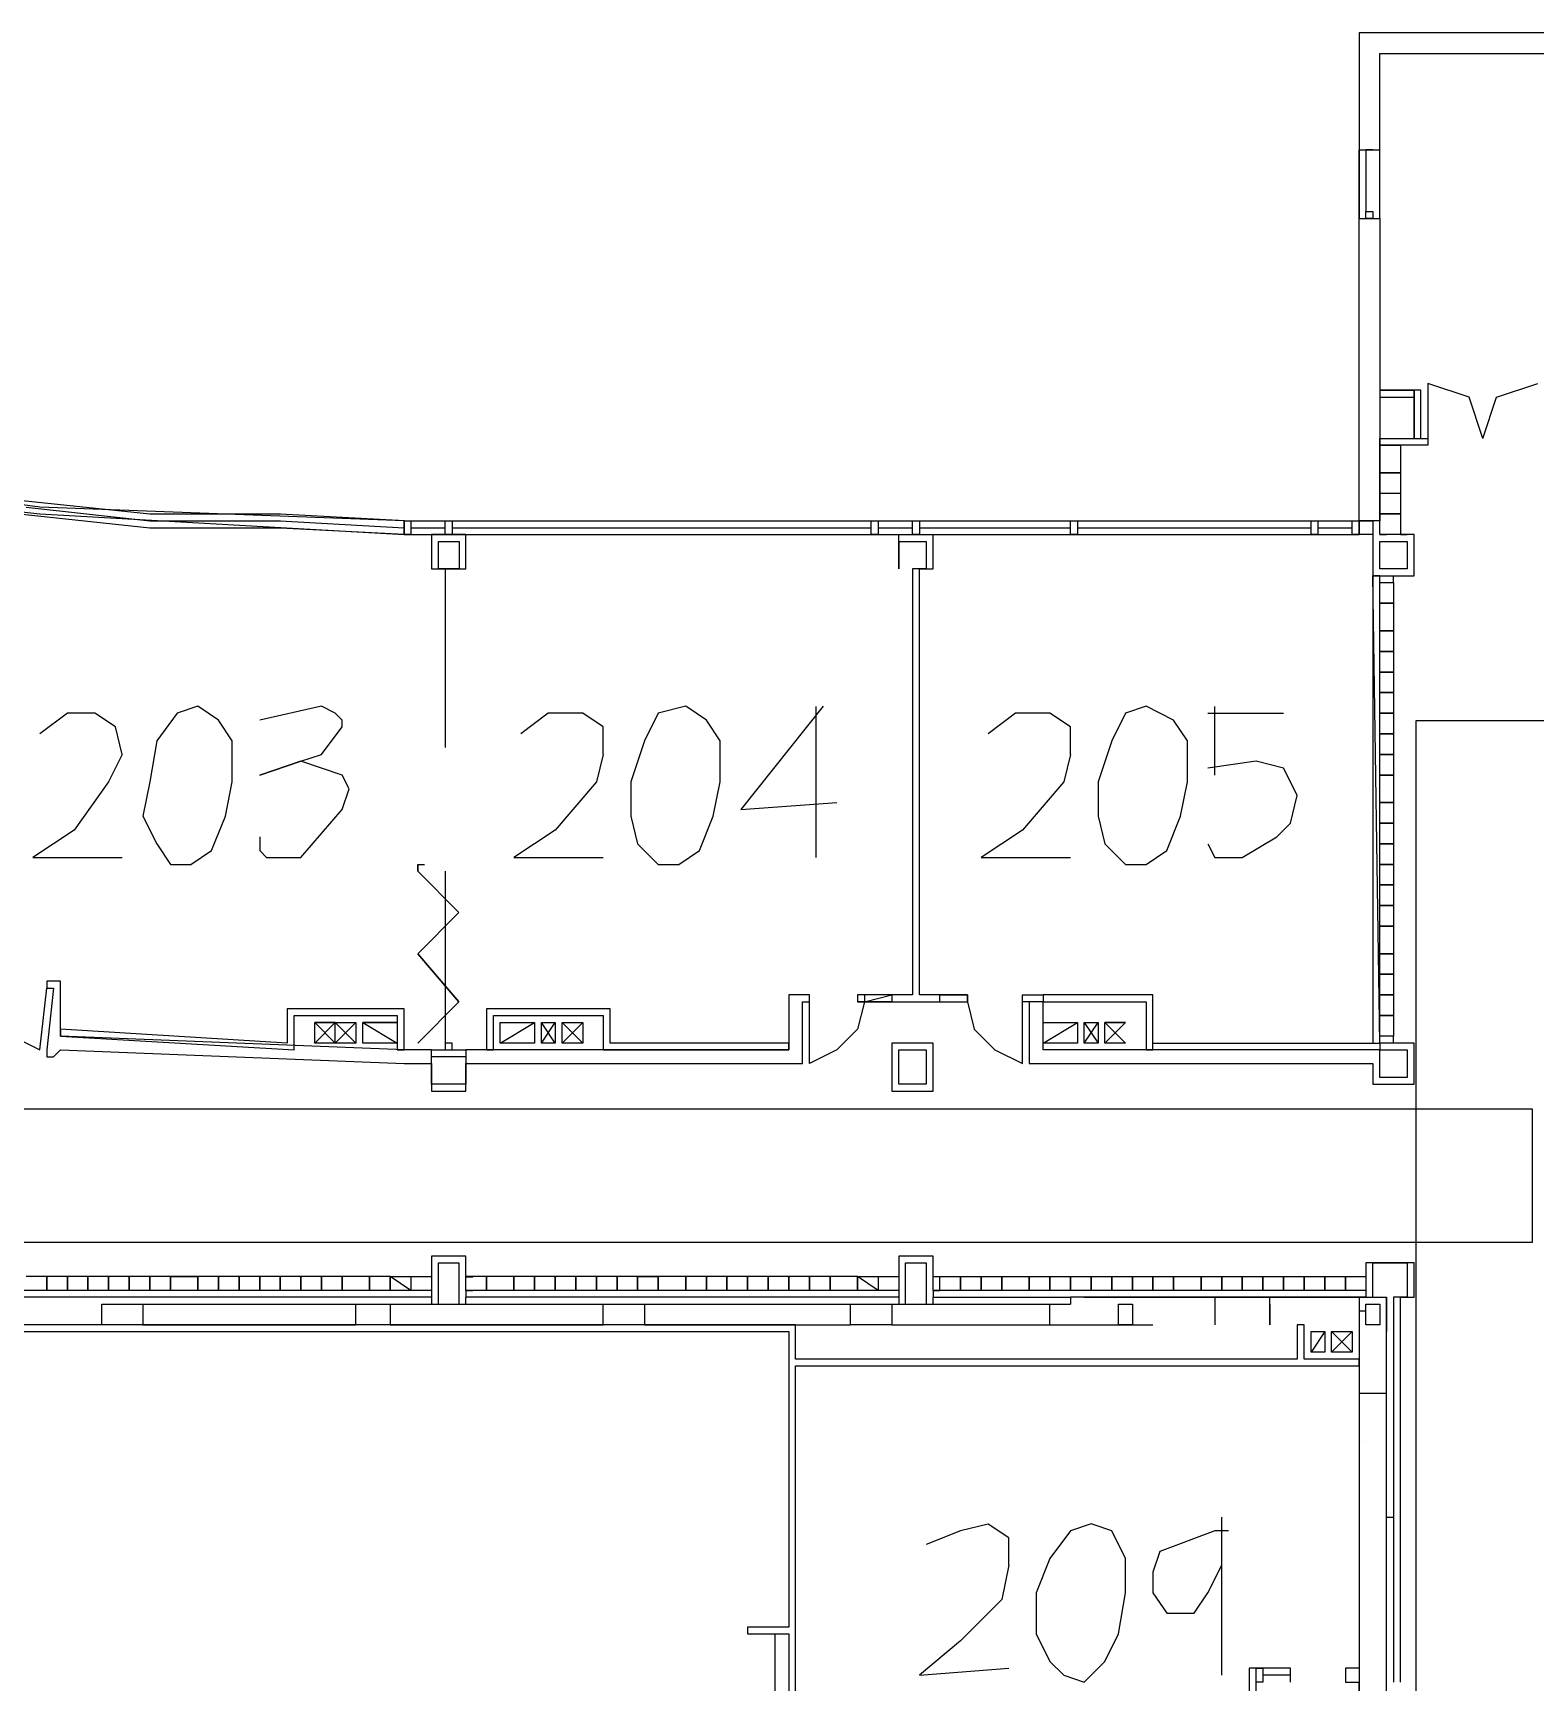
# Model space of a CAD drawing. Extents: x 0 to 132, y 0 to 63.
# Drawn here: x 97.22 to 111.1, y 47.85 to 63.09 of the extents above; entities that cross this region are included whole.
import ezdxf

# ---------------------------------------------------------------- set-up
doc = ezdxf.new("R2010")
doc.units = 0

msp = doc.modelspace()

# ---------------------------------------------------------------- linework, layer by layer
at = {"layer": 'Layer 1'}
for p, q in [((111.823412, 63.087377), (109.473915, 63.087377)), ((109.473994, 63.087403), (109.473994, 62.007905)), ((109.664412, 62.007905), (109.664412, 62.896904)), ((109.664415, 62.896877), (111.632648, 62.896877)), ((109.473915, 62.007772), (109.473915, 61.373038)), ((109.473915, 61.373038), (109.473915, 62.007772)), ((109.473994, 62.007905), (109.664494, 62.007905)), ((109.537283, 62.007905), (109.600783, 62.007905)), ((109.600783, 62.007905), (109.537283, 62.007905)), ((109.537283, 62.007905), (109.537283, 61.436405)), ((109.664415, 61.373038), (109.664415, 62.007772)), ((109.664415, 61.373038), (109.664415, 62.007772)), ((109.537256, 61.4363), (109.600756, 61.4363)), ((109.537256, 61.373064), (109.537256, 61.4363)), ((109.600756, 61.4363), (109.600756, 61.373064)), ((109.474018, 61.373064), (109.664518, 61.373064)), ((109.474018, 58.578803), (109.474018, 61.373064)), ((109.600756, 61.373064), (109.537256, 61.373064)), ((109.664518, 61.373064), (109.664518, 58.578803)), ((109.664412, 59.78554), (109.981917, 59.78554)), ((109.664415, 59.78554), (109.664415, 59.72204)), ((109.981967, 59.78554), (109.664468, 59.78554)), ((110.045253, 59.78554), (109.664518, 59.78554)), ((109.981967, 59.78554), (109.981967, 59.340776)), ((109.981967, 59.340987), (109.981967, 59.785487)), ((110.045203, 59.340776), (110.045203, 59.78554)), ((110.490072, 59.721881), (110.108808, 59.848881)), ((110.108808, 59.848881), (110.108808, 59.340882)), ((110.743808, 59.721881), (111.124807, 59.848881)), ((109.664415, 59.72204), (109.981914, 59.72204)), ((109.981967, 59.721987), (109.981967, 59.340987)), ((110.616808, 59.340882), (110.490072, 59.721881)), ((110.616808, 59.340882), (110.743808, 59.721881)), ((109.664518, 59.340802), (110.109017, 59.340802)), ((109.664518, 59.277302), (109.664518, 59.340802)), ((109.981967, 59.340776), (110.045203, 59.340776)), ((110.109017, 59.340802), (110.109017, 59.277302)), ((97.28193, 58.705962), (93.979935, 59.150461)), ((109.664518, 59.277302), (109.855018, 59.277302)), ((109.664518, 59.023303), (109.664518, 59.277302)), ((110.109017, 59.277302), (109.664518, 59.277302)), ((109.855018, 59.277302), (109.855018, 59.023303)), ((93.979935, 59.023197), (97.28193, 58.642462)), ((109.855018, 59.023303), (109.664518, 59.023303)), ((109.664518, 59.023302), (109.855018, 59.023302)), ((109.664518, 58.832803), (109.664518, 59.023302)), ((109.855018, 59.023302), (109.855018, 58.832803)), ((109.664518, 58.833067), (109.855018, 58.833067)), ((109.664518, 58.642567), (109.664518, 58.833067)), ((109.855018, 58.832803), (109.664518, 58.832803)), ((109.855018, 58.833067), (109.855018, 58.642567)), ((97.091298, 58.769197), (98.298061, 58.642462)), ((97.154848, 58.706041), (98.29785, 58.579041)), ((100.647426, 58.578962), (97.28193, 58.705962)), ((97.091298, 58.642462), (98.298061, 58.515462)), ((97.28193, 58.642462), (100.647426, 58.451962)), ((98.297929, 58.642462), (98.297929, 58.642462)), ((98.297929, 58.642462), (98.297929, 58.642462)), ((98.297929, 58.642356), (99.504428, 58.642356)), ((98.297929, 58.578909), (99.504428, 58.578909)), ((99.504322, 58.642462), (99.504322, 58.642462)), ((99.504322, 58.642462), (99.504322, 58.642462)), ((99.504322, 58.642356), (100.711085, 58.578856)), ((99.504322, 58.578909), (100.647323, 58.515409)), ((100.647397, 58.578909), (109.473889, 58.578909)), ((100.6474, 58.578909), (100.6474, 58.452174)), ((100.6474, 58.578777), (101.091899, 58.578777)), ((100.647426, 58.451962), (100.647426, 58.578962)), ((100.647532, 58.578803), (100.711032, 58.578803)), ((100.647532, 58.452068), (100.647532, 58.578803)), ((100.647532, 58.578803), (100.711032, 58.578803)), ((100.647532, 58.452068), (100.647532, 58.578803)), ((100.711032, 58.578803), (100.711032, 58.452068)), ((100.711032, 58.578803), (100.711032, 58.452068)), ((101.028505, 58.578777), (101.40924, 58.578777)), ((101.028534, 58.578803), (101.091769, 58.578803)), ((101.028534, 58.452068), (101.028534, 58.578803)), ((101.028534, 58.578803), (101.091769, 58.578803)), ((101.028534, 58.452068), (101.028534, 58.578803)), ((101.091769, 58.578803), (101.091769, 58.452068)), ((101.091769, 58.578803), (101.091769, 58.452068)), ((101.409372, 58.578909), (101.409372, 58.578909)), ((101.409372, 58.578909), (101.409372, 58.578909)), ((101.409372, 58.578777), (102.616135, 58.578777)), ((102.616003, 58.578909), (102.616003, 58.578909)), ((102.616003, 58.578909), (102.616003, 58.578909)), ((102.616003, 58.578777), (103.822501, 58.578777)), ((103.822396, 58.578909), (103.822396, 58.578909)), ((103.822396, 58.578909), (103.822396, 58.578909)), ((103.822396, 58.578777), (105.028894, 58.578777)), ((104.965474, 58.578777), (105.409973, 58.578777)), ((104.965529, 58.578803), (105.028764, 58.578803)), ((104.965529, 58.452068), (104.965529, 58.578803)), ((104.965529, 58.578803), (105.028764, 58.578803)), ((104.965529, 58.452068), (104.965529, 58.578803)), ((105.028764, 58.578803), (105.028764, 58.452068)), ((105.028764, 58.578803), (105.028764, 58.452068)), ((105.346264, 58.578803), (105.409764, 58.578803)), ((105.346264, 58.452068), (105.346264, 58.578803)), ((105.346264, 58.578803), (105.409764, 58.578803)), ((105.346264, 58.452068), (105.346264, 58.578803)), ((105.346341, 58.578777), (105.72734, 58.578777)), ((105.409764, 58.578803), (105.409764, 58.452068)), ((105.409764, 58.578803), (105.409764, 58.452068)), ((105.727446, 58.578909), (105.727446, 58.578909)), ((105.727446, 58.578909), (105.727446, 58.578909)), ((105.727446, 58.578777), (106.87018, 58.578777)), ((106.806971, 58.578777), (107.949705, 58.578777)), ((106.807024, 58.578803), (106.87026, 58.578803)), ((106.807024, 58.452068), (106.807024, 58.578803)), ((106.807024, 58.578803), (106.87026, 58.578803)), ((106.807024, 58.452068), (106.807024, 58.578803)), ((106.87026, 58.578803), (106.87026, 58.452068)), ((106.87026, 58.578803), (106.87026, 58.452068)), ((107.949785, 58.578909), (107.949785, 58.578909)), ((107.949785, 58.578909), (107.949785, 58.578909)), ((107.949785, 58.578777), (109.092783, 58.578777)), ((109.029254, 58.578803), (109.092754, 58.578803)), ((109.029254, 58.452068), (109.029254, 58.578803)), ((109.029254, 58.578803), (109.092754, 58.578803)), ((109.029254, 58.452068), (109.029254, 58.578803)), ((109.02931, 58.578777), (109.474074, 58.578777)), ((109.092754, 58.578803), (109.092754, 58.452068)), ((109.092754, 58.578803), (109.092754, 58.452068)), ((109.410521, 58.578803), (109.474021, 58.578803)), ((109.410521, 58.452068), (109.410521, 58.578803)), ((109.664518, 58.578803), (109.474018, 58.578803)), ((109.474018, 58.578803), (109.600753, 58.578803)), ((109.474018, 58.452068), (109.474018, 58.578803)), ((109.474021, 58.578803), (109.474021, 58.452068)), ((109.600753, 58.578803), (109.600753, 58.452068)), ((109.664415, 58.578777), (109.600915, 58.578777)), ((109.600915, 58.578777), (109.600915, 58.388541)), ((109.664415, 58.452041), (109.664415, 58.578777)), ((109.664518, 58.642568), (109.855018, 58.642568)), ((109.664518, 58.452068), (109.664518, 58.642568)), ((109.855018, 58.642567), (109.664518, 58.642567)), ((109.855018, 58.642568), (109.855018, 58.452068)), ((98.297929, 58.515356), (99.504428, 58.515356)), ((99.504322, 58.515356), (100.711085, 58.452121)), ((100.6474, 58.452174), (109.473889, 58.452174)), ((100.6474, 58.452041), (101.091899, 58.452041)), ((100.711032, 58.452068), (100.647532, 58.452068)), ((100.711032, 58.452068), (100.647532, 58.452068)), ((100.71095, 58.515356), (101.028452, 58.515356)), ((101.028505, 58.451909), (100.901505, 58.451909)), ((100.901505, 58.451909), (100.901505, 58.13441)), ((100.965005, 58.388409), (101.028505, 58.388409)), ((100.965005, 58.13441), (100.965005, 58.388409)), ((101.028505, 58.452041), (101.40924, 58.452041)), ((101.028505, 58.388409), (101.155505, 58.388409)), ((101.091769, 58.452068), (101.028534, 58.452068)), ((101.091769, 58.452068), (101.028534, 58.452068)), ((101.09182, 58.452041), (101.028582, 58.452041)), ((101.219005, 58.451909), (101.09174, 58.451909)), ((101.09182, 58.515356), (101.409317, 58.515356)), ((101.155478, 58.388409), (101.155478, 58.13441)), ((101.218978, 58.13441), (101.218978, 58.451909)), ((101.409372, 58.515356), (102.616135, 58.515356)), ((101.409372, 58.452041), (102.616135, 58.452041)), ((102.616003, 58.452041), (103.822501, 58.452041)), ((102.616008, 58.515356), (103.822504, 58.515356)), ((103.822393, 58.515356), (104.965392, 58.515356)), ((103.822396, 58.452041), (105.028894, 58.452041)), ((104.965474, 58.452041), (105.409973, 58.452041)), ((105.028764, 58.452068), (104.965529, 58.452068)), ((105.028764, 58.452068), (104.965529, 58.452068)), ((105.028786, 58.515356), (105.346288, 58.515356)), ((105.219473, 58.134489), (105.219473, 58.451988)), ((105.219473, 58.451988), (105.536973, 58.451988)), ((105.219473, 58.388489), (105.219473, 58.134489)), ((105.219473, 58.388489), (105.473473, 58.388489)), ((105.409764, 58.452068), (105.346264, 58.452068)), ((105.409764, 58.452068), (105.346264, 58.452068)), ((105.346341, 58.452041), (105.72734, 58.452041)), ((105.346341, 58.452041), (105.346341, 58.452041)), ((105.409891, 58.515356), (105.727393, 58.515356)), ((105.473499, 58.388409), (105.473499, 58.13441)), ((105.536999, 58.13441), (105.536999, 58.451909)), ((105.727446, 58.452041), (106.87018, 58.452041)), ((105.727449, 58.515356), (106.806945, 58.515356)), ((106.806971, 58.452041), (107.949705, 58.452041)), ((106.87026, 58.452068), (106.807024, 58.452068)), ((106.87026, 58.452068), (106.807024, 58.452068)), ((106.870257, 58.515356), (107.949758, 58.515356)), ((107.949782, 58.515356), (109.029286, 58.515356)), ((107.949785, 58.452041), (109.092783, 58.452041)), ((109.092754, 58.452068), (109.029254, 58.452068)), ((109.092754, 58.452068), (109.029254, 58.452068)), ((109.02931, 58.452041), (109.474074, 58.452041)), ((109.092865, 58.515356), (109.41036, 58.515356)), ((109.474021, 58.452068), (109.410521, 58.452068)), ((109.600753, 58.452068), (109.474018, 58.452068)), ((109.600915, 58.388436), (109.600915, 58.134436)), ((109.664388, 58.452121), (109.727888, 58.452121)), ((109.664415, 58.134436), (109.664415, 58.388436)), ((109.981967, 58.452041), (109.664468, 58.452041)), ((109.664468, 58.388541), (109.918467, 58.388541)), ((109.855018, 58.452068), (109.664518, 58.452068)), ((109.854888, 58.452121), (109.918388, 58.452121)), ((109.91852, 58.388489), (109.91852, 58.134489)), ((109.98202, 58.134489), (109.98202, 58.451988)), ((100.901505, 58.13441), (101.219005, 58.13441)), ((101.155505, 58.13441), (100.965005, 58.13441)), ((101.02851, 58.134489), (101.02851, 56.483491)), ((105.473473, 58.134489), (105.346209, 58.134489)), ((105.346235, 58.134542), (105.346235, 54.197547)), ((105.346341, 58.134489), (105.346341, 58.134489)), ((105.409973, 58.134489), (105.536973, 58.134489)), ((105.409999, 54.197547), (105.409999, 58.134542)), ((109.600756, 58.070804), (109.664521, 58.070804)), ((109.664521, 53.752809), (109.600756, 58.070804)), ((109.600862, 58.070936), (109.600862, 58.070936)), ((109.600915, 58.134436), (109.600915, 58.070936)), ((109.664521, 58.070804), (109.601021, 58.070804)), ((109.601021, 58.070804), (109.601021, 53.752809)), ((109.664362, 58.007251), (109.664362, 58.071015)), ((109.664415, 58.070936), (109.727915, 58.070936)), ((109.918467, 58.134542), (109.664468, 58.134542)), ((109.664468, 58.071042), (109.918467, 58.071042)), ((109.791362, 58.007251), (109.791362, 58.071015)), ((109.918388, 58.070936), (109.981888, 58.070936)), ((109.981888, 58.070936), (109.981888, 58.134436)), ((109.664518, 58.007568), (109.791253, 58.007568)), ((109.664518, 57.817069), (109.664518, 58.007568)), ((109.791253, 58.007568), (109.791253, 57.817069)), ((109.791253, 57.817069), (109.664518, 57.817069)), ((109.664518, 57.817068), (109.791253, 57.817068)), ((109.664518, 57.563069), (109.664518, 57.817068)), ((109.791253, 57.817068), (109.791253, 57.563069)), ((109.791253, 57.563069), (109.664518, 57.563069)), ((109.664518, 57.563069), (109.791253, 57.563069)), ((109.664518, 57.372569), (109.664518, 57.563069)), ((109.791253, 57.563069), (109.791253, 57.372569)), ((109.791253, 57.372569), (109.664518, 57.372569)), ((109.664518, 57.372569), (109.791253, 57.372569)), ((109.664518, 57.181805), (109.664518, 57.372569)), ((109.791253, 57.372569), (109.791253, 57.181805)), ((109.791253, 57.181805), (109.664518, 57.181805)), ((109.664518, 57.181805), (109.791253, 57.181805)), ((109.664518, 56.991305), (109.664518, 57.181805)), ((109.791253, 57.181805), (109.791253, 56.991305)), ((98.742481, 56.864543), (98.551982, 56.801043)), ((98.932717, 56.737544), (98.742481, 56.864543)), ((99.885401, 56.864676), (99.313901, 56.737411)), ((100.0124, 56.800911), (99.885401, 56.864676)), ((103.250976, 56.864543), (102.996976, 56.801043)), ((103.441211, 56.737544), (103.250976, 56.864543)), ((104.520815, 56.864543), (103.758816, 55.91178)), ((104.457503, 55.467466), (104.457503, 56.864464)), ((107.505312, 56.864543), (107.315076, 56.801043)), ((107.759311, 56.737544), (107.505312, 56.864543)), ((108.14047, 56.229438), (108.14047, 56.864438)), ((109.664518, 56.99157), (109.791253, 56.99157)), ((109.664518, 56.80107), (109.664518, 56.99157)), ((109.791253, 56.991305), (109.664518, 56.991305)), ((109.791253, 56.99157), (109.791253, 56.80107)), ((97.535956, 56.800991), (97.281957, 56.610491)), ((97.789956, 56.800991), (97.535956, 56.800991)), ((97.980456, 56.673858), (97.789956, 56.800858)), ((98.551982, 56.801043), (98.361482, 56.547044)), ((99.059981, 56.547044), (98.932717, 56.737544)), ((100.0759, 56.737411), (100.0124, 56.800911)), ((100.0759, 56.673911), (100.0759, 56.737411)), ((101.980951, 56.800991), (101.726951, 56.610491)), ((102.29845, 56.800991), (101.980951, 56.800991)), ((102.488897, 56.673858), (102.298398, 56.800858)), ((102.996976, 56.801043), (102.869976, 56.547044)), ((103.568475, 56.547044), (103.441211, 56.737544)), ((106.299051, 56.800991), (106.045052, 56.610491)), ((106.616286, 56.800991), (106.299051, 56.800991)), ((106.806971, 56.673858), (106.616207, 56.800858)), ((107.315076, 56.801043), (107.187812, 56.547044)), ((107.886576, 56.547044), (107.759311, 56.737544)), ((108.07697, 56.800938), (108.775204, 56.800938)), ((109.791253, 56.80107), (109.664518, 56.80107)), ((109.664518, 56.80107), (109.791253, 56.80107)), ((109.664518, 56.61057), (109.664518, 56.80107)), ((109.791253, 56.80107), (109.791253, 56.61057)), ((110.002393, 56.73368), (111.237996, 56.73368)), ((110.002393, 20.639529), (110.002393, 56.73368)), ((98.043956, 56.419859), (97.980456, 56.673858)), ((98.361482, 56.547044), (98.297982, 56.16578)), ((99.059981, 56.16578), (99.059981, 56.547044)), ((99.885401, 56.419912), (100.0759, 56.673911)), ((102.488897, 56.419859), (102.488897, 56.673858)), ((102.869976, 56.547044), (102.742976, 56.16578)), ((103.568475, 56.16578), (103.568475, 56.547044)), ((106.806971, 56.419859), (106.806971, 56.673858)), ((107.187812, 56.547044), (107.061077, 56.16578)), ((107.886576, 56.16578), (107.886576, 56.547044)), ((109.791253, 56.61057), (109.664518, 56.61057)), ((109.664518, 56.61057), (109.791253, 56.61057)), ((109.664518, 56.419806), (109.664518, 56.61057)), ((109.791253, 56.61057), (109.791253, 56.419806)), ((98.043956, 56.419859), (97.916956, 56.165859)), ((99.694901, 56.356412), (99.885401, 56.419912)), ((102.488897, 56.419859), (102.425397, 56.165859)), ((106.806971, 56.419859), (106.743471, 56.165859)), ((109.664518, 56.42007), (109.791253, 56.42007)), ((109.664518, 56.229571), (109.664518, 56.42007)), ((109.791253, 56.419806), (109.664518, 56.419806)), ((109.791253, 56.42007), (109.791253, 56.229571)), ((99.694901, 56.356412), (99.313901, 56.229412)), ((99.313901, 56.229412), (99.694901, 56.356412)), ((100.0759, 56.229412), (99.694901, 56.356412)), ((108.521416, 56.356332), (108.076917, 56.293097)), ((108.775416, 56.293097), (108.521416, 56.356332)), ((108.838916, 56.165833), (108.775416, 56.293097)), ((97.916956, 56.165859), (97.599456, 55.72136)), ((98.297982, 56.16578), (98.234482, 55.84828)), ((98.996217, 55.84828), (99.059981, 56.16578)), ((100.1394, 56.102412), (100.0759, 56.229412)), ((100.0759, 55.911912), (100.1394, 56.102412)), ((102.425397, 56.165859), (102.044398, 55.72136)), ((102.742976, 56.16578), (102.742976, 55.84828)), ((103.504711, 55.84828), (103.568475, 56.16578)), ((106.743471, 56.165859), (106.362207, 55.72136)), ((107.061077, 56.16578), (107.061077, 55.84828)), ((107.822811, 55.84828), (107.886576, 56.16578)), ((108.902416, 56.039097), (108.838916, 56.165833)), ((109.791253, 56.229571), (109.664518, 56.229571)), ((109.664518, 56.22957), (109.791253, 56.22957)), ((109.664518, 55.975571), (109.664518, 56.22957)), ((109.791253, 56.22957), (109.791253, 55.975571)), ((103.758816, 55.91178), (104.647815, 55.975545)), ((108.838916, 55.785098), (108.902416, 56.039097)), ((109.791253, 55.975571), (109.664518, 55.975571)), ((109.664518, 55.975571), (109.791253, 55.975571)), ((109.664518, 55.785071), (109.664518, 55.975571)), ((109.791253, 55.975571), (109.791253, 55.785071)), ((98.234482, 55.84828), (98.361482, 55.59428)), ((98.869481, 55.531045), (98.996217, 55.84828)), ((99.694901, 55.467413), (100.0759, 55.911912)), ((102.742976, 55.84828), (102.806476, 55.59428)), ((103.377976, 55.531045), (103.504711, 55.84828)), ((107.061077, 55.84828), (107.124577, 55.59428)), ((107.695811, 55.531045), (107.822811, 55.84828)), ((108.711916, 55.657833), (108.838916, 55.785098)), ((109.791253, 55.785071), (109.664518, 55.785071)), ((109.664518, 55.785071), (109.791253, 55.785071)), ((109.664518, 55.594307), (109.664518, 55.785071)), ((109.791253, 55.785071), (109.791253, 55.594307)), ((97.599456, 55.72136), (97.218457, 55.46736)), ((99.313901, 55.657913), (99.313901, 55.531177)), ((102.044398, 55.72136), (101.663398, 55.46736)), ((106.362207, 55.72136), (105.981472, 55.46736)), ((108.394416, 55.467598), (108.711916, 55.657833)), ((98.361482, 55.59428), (98.488482, 55.404045)), ((98.678717, 55.404045), (98.869481, 55.531045)), ((99.313901, 55.531177), (99.377401, 55.467413)), ((102.806476, 55.59428), (102.996976, 55.404045)), ((103.187211, 55.404045), (103.377976, 55.531045)), ((107.124577, 55.59428), (107.315076, 55.404045)), ((107.505312, 55.404045), (107.695811, 55.531045)), ((108.076917, 55.594333), (108.140417, 55.467598)), ((109.791253, 55.594307), (109.664518, 55.594307)), ((109.664518, 55.594307), (109.791253, 55.594307)), ((109.664518, 55.403807), (109.664518, 55.594307)), ((109.791253, 55.594307), (109.791253, 55.403807)), ((97.218457, 55.46736), (98.043956, 55.46736)), ((98.488482, 55.404045), (98.678717, 55.404045)), ((99.377401, 55.467413), (99.694901, 55.467413)), ((100.774532, 55.34036), (100.774532, 55.40386)), ((100.774532, 55.40386), (100.774532, 55.34036)), ((100.774532, 55.34036), (101.155267, 54.959625)), ((101.155267, 54.959625), (100.774532, 55.34036)), ((100.774638, 55.403913), (100.837873, 55.403913)), ((101.02851, 55.34036), (101.02851, 53.752862)), ((101.663398, 55.46736), (102.488897, 55.46736)), ((102.996976, 55.404045), (103.187211, 55.404045)), ((105.981472, 55.46736), (106.806971, 55.46736)), ((107.315076, 55.404045), (107.505312, 55.404045)), ((108.140417, 55.467598), (108.394416, 55.467598)), ((109.664518, 55.404072), (109.791253, 55.404072)), ((109.664518, 55.213572), (109.664518, 55.404072)), ((109.791253, 55.403807), (109.664518, 55.403807)), ((109.791253, 55.404072), (109.791253, 55.213572)), ((109.791253, 55.213572), (109.664518, 55.213572)), ((109.664518, 55.213572), (109.791253, 55.213572)), ((109.664518, 55.023072), (109.664518, 55.213572)), ((109.791253, 55.213572), (109.791253, 55.023072)), ((109.791253, 55.023072), (109.664518, 55.023072)), ((109.664518, 55.023072), (109.791253, 55.023072)), ((109.664518, 54.832308), (109.664518, 55.023072)), ((109.791253, 55.023072), (109.791253, 54.832308)), ((100.774532, 54.578388), (101.155267, 54.959387)), ((101.155267, 54.959387), (100.774532, 54.578388)), ((109.791253, 54.832308), (109.664518, 54.832308)), ((109.664518, 54.832308), (109.791253, 54.832308)), ((109.664518, 54.578308), (109.664518, 54.832308)), ((109.791253, 54.832308), (109.791253, 54.578308)), ((100.774532, 54.578388), (101.155267, 54.133888)), ((101.155267, 54.133888), (100.774532, 54.578388)), ((109.664518, 54.578572), (109.791253, 54.578572)), ((109.664518, 54.388073), (109.664518, 54.578572)), ((109.791253, 54.578308), (109.664518, 54.578308)), ((109.791253, 54.578572), (109.791253, 54.388073)), ((97.28201, 53.6896), (97.345245, 54.260835)), ((97.408771, 54.260782), (97.345272, 53.689547)), ((97.472404, 54.324388), (97.345404, 54.324388)), ((97.345404, 54.324388), (97.345404, 54.260888)), ((97.345404, 54.260888), (97.408904, 54.260888)), ((97.472271, 53.816283), (97.472271, 54.324282)), ((109.791253, 54.388073), (109.664518, 54.388073)), ((109.664518, 54.388072), (109.791253, 54.388072)), ((109.664518, 54.197573), (109.664518, 54.388072)), ((109.791253, 54.388072), (109.791253, 54.197573)), ((100.774532, 53.752862), (101.155267, 54.133862)), ((101.155267, 54.133862), (100.774532, 53.752862)), ((104.203501, 54.19752), (104.203501, 53.689521)), ((104.393868, 54.197467), (104.203633, 54.197467)), ((104.330236, 53.562521), (104.330236, 54.13402)), ((104.330369, 54.133967), (104.393868, 54.133967)), ((104.393868, 54.133967), (104.393868, 54.197467)), ((104.393921, 53.562468), (104.393921, 54.133967)), ((105.155894, 54.197467), (104.838394, 54.197467)), ((105.155894, 54.133967), (104.838394, 54.133967)), ((104.901921, 54.133967), (104.838421, 53.879968)), ((104.902027, 54.197573), (104.838527, 54.197573)), ((104.838527, 54.197573), (104.838527, 54.134073)), ((104.838527, 54.134073), (104.902027, 54.134073)), ((105.155891, 54.19752), (104.901894, 54.19752)), ((104.901921, 54.19752), (104.901921, 54.13402)), ((104.901921, 54.13402), (105.15592, 54.13402)), ((105.156026, 54.197573), (104.902027, 54.197573)), ((104.902027, 54.134073), (105.156026, 54.197573)), ((105.346343, 54.19752), (105.155844, 54.19752)), ((105.155894, 54.19752), (105.155894, 54.13402)), ((105.155894, 54.19752), (105.155894, 54.19752)), ((105.155894, 54.13402), (105.346394, 54.13402)), ((105.346341, 54.133967), (105.600341, 54.133967)), ((105.600341, 54.197467), (105.409841, 54.197467)), ((105.600314, 54.19752), (105.600314, 54.19752)), ((105.854314, 54.19752), (105.600314, 54.19752)), ((105.854314, 54.197467), (105.600314, 54.197467)), ((105.600314, 54.197467), (105.854314, 54.197467)), ((105.600314, 54.133967), (105.854314, 54.133967)), ((105.600314, 54.133967), (105.854314, 54.133967)), ((105.600341, 54.133967), (105.600341, 54.197467)), ((105.854314, 54.19752), (105.854314, 54.13402)), ((105.854314, 54.13402), (105.854314, 54.19752)), ((105.854314, 54.133967), (105.854314, 54.197467)), ((105.854314, 54.133967), (105.917814, 53.879968)), ((106.36226, 54.197573), (106.553025, 54.197573)), ((106.36226, 54.134074), (106.36226, 54.197573)), ((106.553025, 54.134074), (106.36226, 54.134074)), ((106.362313, 53.562468), (106.362313, 54.133967)), ((106.552972, 54.134047), (106.425972, 54.134047)), ((106.425972, 54.134047), (106.425972, 53.562548)), ((107.568944, 54.19752), (106.552945, 54.19752)), ((106.552945, 54.19752), (106.552945, 54.13402)), ((106.552945, 54.133862), (107.505444, 54.133862)), ((106.552972, 53.689547), (106.552972, 54.134047)), ((106.553025, 54.197573), (106.553025, 54.134074)), ((107.505365, 54.133967), (107.505365, 53.689468)), ((107.568864, 53.689468), (107.568864, 54.197467)), ((109.791253, 54.197573), (109.664518, 54.197573)), ((109.664518, 54.197573), (109.791253, 54.197573)), ((109.664518, 54.006809), (109.664518, 54.197573)), ((109.791253, 54.197573), (109.791253, 54.006809)), ((100.6474, 54.070415), (99.567901, 54.070415)), ((99.567901, 54.070415), (99.567901, 53.752915)), ((99.631454, 53.752862), (99.631454, 54.006862)), ((99.631507, 54.006809), (100.583741, 54.006809)), ((100.583849, 54.006835), (100.583849, 53.689601)), ((100.647347, 53.689547), (100.647347, 54.070282)), ((101.409372, 54.070415), (101.409372, 53.68968)), ((102.55245, 54.070362), (101.409452, 54.070362)), ((101.472872, 53.689547), (101.472872, 54.006782)), ((101.472952, 54.006862), (102.48895, 54.006862)), ((102.48895, 54.006862), (102.48895, 53.689627)), ((102.55245, 53.752862), (102.55245, 54.070362)), ((109.791253, 54.006809), (109.664518, 54.006809)), ((109.664518, 54.006809), (109.791253, 54.006809)), ((109.664518, 53.816309), (109.664518, 54.006809)), ((109.791253, 54.006809), (109.791253, 53.816309)), ((97.02801, 53.816336), (97.28201, 53.6896)), ((99.567877, 53.752862), (97.472375, 53.879862)), ((100.647397, 53.689547), (97.472401, 53.816283)), ((97.472404, 53.879968), (97.472404, 53.816468)), ((97.472404, 53.816468), (99.631401, 53.689468)), ((99.821768, 53.943574), (100.012268, 53.752809)), ((99.821768, 53.752809), (99.821768, 53.943574)), ((99.821768, 53.943574), (100.012268, 53.943574)), ((100.012268, 53.943574), (99.821768, 53.943574)), ((99.821874, 53.752862), (100.012374, 53.943626)), ((100.012268, 53.943574), (100.203033, 53.943574)), ((100.012268, 53.75281), (100.012268, 53.943574)), ((100.012295, 53.943626), (100.203059, 53.752862)), ((100.012295, 53.752862), (100.203059, 53.943626)), ((100.203033, 53.943574), (100.203033, 53.75281)), ((100.266268, 53.943574), (100.583767, 53.752809)), ((100.266268, 53.752809), (100.266268, 53.943574)), ((100.266268, 53.943574), (100.583767, 53.943574)), ((100.583767, 53.943574), (100.266268, 53.943574)), ((101.536504, 53.752862), (101.853739, 53.943626)), ((101.536528, 53.943574), (101.853763, 53.943574)), ((101.536528, 53.75281), (101.536528, 53.943574)), ((101.853763, 53.943574), (101.853763, 53.75281)), ((102.044504, 53.752862), (101.917239, 53.943626)), ((101.917239, 53.752862), (102.044504, 53.943626)), ((101.91726, 53.943574), (102.04426, 53.943574)), ((101.91726, 53.75281), (101.91726, 53.943574)), ((102.04426, 53.943574), (102.04426, 53.75281)), ((102.107739, 53.752862), (102.298503, 53.943626)), ((102.107739, 53.943626), (102.298503, 53.752862)), ((102.107763, 53.943574), (102.298527, 53.943574)), ((102.107763, 53.75281), (102.107763, 53.943574)), ((102.298527, 53.943574), (102.298527, 53.75281)), ((104.838421, 53.879968), (104.647921, 53.689468)), ((105.917814, 53.879968), (106.108313, 53.689468)), ((106.552972, 53.752862), (106.870207, 53.943626)), ((106.553027, 53.943574), (106.870262, 53.943574)), ((106.553027, 53.75281), (106.553027, 53.943574)), ((106.870262, 53.943574), (106.870262, 53.75281)), ((106.933762, 53.943574), (107.060762, 53.943574)), ((106.933762, 53.75281), (106.933762, 53.943574)), ((106.933839, 53.943626), (107.060839, 53.752862)), ((106.933839, 53.752862), (107.060839, 53.943626)), ((107.060762, 53.943574), (107.060762, 53.75281)), ((107.124524, 53.943574), (107.315024, 53.752809)), ((107.124524, 53.752809), (107.124524, 53.943574)), ((107.124524, 53.943574), (107.315024, 53.943574)), ((107.315024, 53.943574), (107.124524, 53.943574)), ((107.124529, 53.752862), (107.315021, 53.943626)), ((109.664362, 53.752756), (109.664362, 53.816521)), ((109.791253, 53.816309), (109.664518, 53.816309)), ((109.791362, 53.752756), (109.791362, 53.816521)), ((97.345272, 53.689547), (97.345272, 53.626047)), ((97.408771, 53.625995), (97.472271, 53.689494)), ((97.472401, 53.689547), (100.647397, 53.562548)), ((99.631454, 53.689547), (99.631454, 53.752783)), ((100.012268, 53.752809), (99.821768, 53.752809)), ((100.203033, 53.75281), (100.012268, 53.75281)), ((100.583767, 53.752809), (100.266268, 53.752809)), ((100.583847, 53.689547), (100.647347, 53.689547)), ((100.901426, 53.689574), (100.647426, 53.689574)), ((100.774532, 53.752862), (100.774532, 53.752862)), ((100.901264, 53.689574), (101.218764, 53.689574)), ((100.901264, 53.626074), (100.901264, 53.689574)), ((100.901346, 53.371995), (100.901346, 53.689494)), ((101.028505, 53.752862), (101.028505, 53.752862)), ((101.09182, 53.752783), (101.028584, 53.752783)), ((101.028584, 53.752783), (101.028584, 53.689547)), ((101.09182, 53.689547), (101.09182, 53.752783)), ((101.218764, 53.689574), (101.218764, 53.626074)), ((101.218846, 53.689494), (101.218846, 53.371995)), ((104.203501, 53.689547), (101.219005, 53.689547)), ((101.409372, 53.689547), (101.472872, 53.689547)), ((101.853763, 53.75281), (101.536528, 53.75281)), ((102.04426, 53.75281), (101.91726, 53.75281)), ((102.298527, 53.75281), (102.107763, 53.75281)), ((102.4889, 53.689547), (104.203393, 53.689547)), ((104.203501, 53.752783), (102.552503, 53.752783)), ((104.203501, 53.689547), (104.203501, 53.752783)), ((104.647921, 53.689468), (104.393921, 53.562468)), ((105.537132, 53.752968), (105.155868, 53.752968)), ((105.155973, 53.75273), (105.155973, 53.308495)), ((105.219367, 53.689468), (105.473367, 53.689468)), ((105.219473, 53.371995), (105.219473, 53.689494)), ((105.473473, 53.689494), (105.473473, 53.371995)), ((105.536973, 53.308495), (105.536973, 53.75273)), ((106.108313, 53.689468), (106.362313, 53.562468)), ((109.664494, 53.689547), (106.552998, 53.689547)), ((106.870262, 53.75281), (106.553027, 53.75281)), ((107.060762, 53.75281), (106.933762, 53.75281)), ((107.315024, 53.752809), (107.124524, 53.752809)), ((107.505365, 53.689468), (107.568864, 53.689468)), ((107.569026, 53.752809), (109.664523, 53.752809)), ((107.569026, 53.689574), (107.569026, 53.752809)), ((109.664523, 53.689574), (107.569026, 53.689574)), ((109.601021, 53.752809), (109.664521, 53.752809)), ((109.664415, 53.752862), (109.664415, 53.689627)), ((109.664415, 53.689627), (109.918414, 53.689627)), ((109.664415, 53.435548), (109.664415, 53.689547)), ((109.981967, 53.752862), (109.664468, 53.752862)), ((109.664523, 53.752809), (109.664523, 53.689574)), ((109.918388, 53.689547), (109.918388, 53.435548)), ((109.981888, 53.372048), (109.981888, 53.752783)), ((97.345272, 53.625995), (97.408771, 53.625995)), ((100.647426, 53.562309), (100.901426, 53.562309)), ((101.218764, 53.626074), (100.901264, 53.626074)), ((100.901346, 53.562495), (100.901346, 53.308495)), ((101.218846, 53.308495), (101.218846, 53.562495)), ((101.219005, 53.562548), (104.203501, 53.562548)), ((104.203506, 53.562415), (104.330234, 53.562415)), ((106.425863, 53.562415), (106.552866, 53.562415)), ((106.425863, 53.562415), (106.489368, 53.562415)), ((106.552998, 53.562548), (109.60073, 53.562548)), ((109.600915, 53.562283), (109.600915, 53.372048)), ((101.218846, 53.371995), (100.901346, 53.371995)), ((105.473473, 53.371995), (105.219473, 53.371995)), ((109.600968, 53.372127), (109.981967, 53.372127)), ((109.918467, 53.435627), (109.664468, 53.435627)), ((100.901346, 53.308495), (101.218846, 53.308495)), ((105.155973, 53.308495), (105.536973, 53.308495)), ((84.830681, 53.143977), (111.07414, 53.143977)), ((111.07414, 53.143977), (111.07414, 51.908374)), ((111.07414, 51.908374), (84.830681, 51.908374)), ((100.901399, 51.784391), (100.901399, 51.466891)), ((101.218952, 51.784444), (100.901452, 51.784444)), ((100.964899, 51.466891), (100.964899, 51.720891)), ((100.964952, 51.720944), (101.155452, 51.720944)), ((101.155399, 51.720891), (101.155399, 51.466891)), ((101.218899, 51.466891), (101.218899, 51.784391)), ((105.219473, 51.784391), (105.219473, 51.466891)), ((105.537026, 51.784444), (105.219526, 51.784444)), ((105.282709, 51.466891), (105.282709, 51.720891)), ((105.282762, 51.720944), (105.473526, 51.720944)), ((105.473473, 51.720891), (105.473473, 51.466891)), ((105.536973, 51.466891), (105.536973, 51.784391)), ((109.981967, 51.720891), (109.537203, 51.720891)), ((109.537283, 51.720891), (109.537283, 51.466891)), ((109.600783, 51.466891), (109.600783, 51.720891)), ((109.600862, 51.720944), (109.918362, 51.720944)), ((109.918385, 51.720944), (109.918385, 51.403444)), ((109.981967, 51.403392), (109.981967, 51.720891)), ((97.345192, 51.593812), (97.154957, 51.593812)), ((97.345192, 51.467077), (97.345192, 51.593812)), ((97.345272, 51.593812), (97.345272, 51.467077)), ((97.535904, 51.593812), (97.345404, 51.593812)), ((97.535904, 51.467077), (97.535904, 51.593812)), ((97.535956, 51.593812), (97.535956, 51.467077)), ((97.726324, 51.593812), (97.536089, 51.593812)), ((97.726324, 51.467077), (97.726324, 51.593812)), ((97.726403, 51.593812), (97.726403, 51.467077)), ((97.916744, 51.593812), (97.726509, 51.593812)), ((97.916744, 51.467077), (97.916744, 51.593812)), ((97.916824, 51.593812), (97.916824, 51.467077)), ((98.107429, 51.593812), (97.91693, 51.593812)), ((98.107429, 51.467077), (98.107429, 51.593812)), ((98.107509, 51.593812), (98.107509, 51.467077)), ((98.297876, 51.593812), (98.107641, 51.593812)), ((98.297876, 51.467077), (98.297876, 51.593812)), ((98.297929, 51.593812), (98.297929, 51.467077)), ((98.48827, 51.593812), (98.298035, 51.593812)), ((98.74227, 51.593812), (98.48827, 51.593812)), ((98.48827, 51.467077), (98.48827, 51.593812)), ((98.48827, 51.467077), (98.48827, 51.593812)), ((98.48827, 51.593812), (98.74227, 51.593812)), ((98.488376, 51.593812), (98.488376, 51.467077)), ((98.74227, 51.467077), (98.74227, 51.593812)), ((98.74227, 51.593812), (98.74227, 51.467077)), ((98.74227, 51.593812), (98.74227, 51.467077)), ((98.93269, 51.593812), (98.742455, 51.593812)), ((98.93269, 51.467077), (98.93269, 51.593812)), ((98.93277, 51.593812), (98.93277, 51.467077)), ((99.123402, 51.593812), (98.932902, 51.593812)), ((99.123402, 51.467077), (99.123402, 51.593812)), ((99.123454, 51.593812), (99.123454, 51.467077)), ((99.313822, 51.593812), (99.123587, 51.593812)), ((99.313822, 51.467077), (99.313822, 51.593812)), ((99.313901, 51.593812), (99.313901, 51.467077)), ((99.504242, 51.593812), (99.314007, 51.593812)), ((99.504242, 51.467077), (99.504242, 51.593812)), ((99.504322, 51.593812), (99.504322, 51.467077)), ((99.694927, 51.593812), (99.504428, 51.593812)), ((99.694927, 51.467077), (99.694927, 51.593812)), ((99.695007, 51.593812), (99.695007, 51.467077)), ((99.885374, 51.593812), (99.695139, 51.593812)), ((100.075847, 51.593812), (99.885348, 51.593812)), ((99.885374, 51.467077), (99.885374, 51.593812)), ((99.885427, 51.593812), (99.885427, 51.467077)), ((100.329768, 51.593812), (100.075768, 51.593812)), ((100.075847, 51.467077), (100.075847, 51.593812)), ((100.075874, 51.593812), (100.075874, 51.467077)), ((100.329768, 51.467077), (100.329768, 51.593812)), ((100.329847, 51.593812), (100.329847, 51.467077)), ((100.520188, 51.593812), (100.329953, 51.593812)), ((100.520188, 51.467077), (100.520188, 51.593812)), ((100.520268, 51.593812), (100.711032, 51.593812)), ((100.711032, 51.467077), (100.520268, 51.593812)), ((100.520268, 51.593812), (100.520268, 51.467077)), ((100.710952, 51.593812), (100.710952, 51.467077)), ((100.711032, 51.593812), (100.901532, 51.593812)), ((100.901532, 51.593812), (100.901532, 51.467077)), ((101.409372, 51.593812), (101.218872, 51.593812)), ((101.218872, 51.467077), (101.218872, 51.593812)), ((101.218952, 51.59368), (101.282452, 51.59368)), ((101.663293, 51.593812), (101.409293, 51.593812)), ((101.409372, 51.467077), (101.409372, 51.593812)), ((101.409372, 51.593812), (101.409372, 51.467077)), ((101.663293, 51.467077), (101.663293, 51.593812)), ((101.663372, 51.593812), (101.663372, 51.467077)), ((101.853713, 51.593812), (101.663478, 51.593812)), ((101.853713, 51.467077), (101.853713, 51.593812)), ((101.853792, 51.593812), (101.853792, 51.467077)), ((102.044398, 51.593812), (101.853898, 51.593812)), ((102.044398, 51.467077), (102.044398, 51.593812)), ((102.044477, 51.593812), (102.044477, 51.467077)), ((102.234818, 51.593812), (102.044583, 51.593812)), ((102.234818, 51.467077), (102.234818, 51.593812)), ((102.234898, 51.593812), (102.234898, 51.467077)), ((102.425239, 51.593812), (102.235003, 51.593812)), ((102.425239, 51.467077), (102.425239, 51.593812)), ((102.425318, 51.593812), (102.425318, 51.467077)), ((102.61595, 51.593812), (102.42545, 51.593812)), ((102.61595, 51.467077), (102.61595, 51.593812)), ((102.616003, 51.593812), (102.616003, 51.467077)), ((102.806529, 51.593812), (102.616029, 51.593812)), ((102.806265, 51.467077), (102.806265, 51.593812)), ((102.806265, 51.593812), (102.996764, 51.593812)), ((102.99687, 51.593812), (102.80637, 51.593812)), ((102.80645, 51.593812), (102.80645, 51.467077)), ((102.806529, 51.467077), (102.806529, 51.593812)), ((102.996764, 51.593812), (102.996764, 51.467077)), ((102.996764, 51.593812), (102.996764, 51.467077)), ((103.250791, 51.593812), (102.996791, 51.593812)), ((102.99687, 51.467077), (102.99687, 51.593812)), ((103.250791, 51.467077), (103.250791, 51.593812)), ((103.25087, 51.593812), (103.25087, 51.467077)), ((103.441211, 51.593812), (103.250976, 51.593812)), ((103.441211, 51.467077), (103.441211, 51.593812)), ((103.44129, 51.593812), (103.44129, 51.467077)), ((103.631896, 51.593812), (103.441396, 51.593812)), ((103.631896, 51.467077), (103.631896, 51.593812)), ((103.631975, 51.593812), (103.631975, 51.467077)), ((103.822316, 51.593812), (103.632081, 51.593812)), ((103.822316, 51.467077), (103.822316, 51.593812)), ((103.822396, 51.593812), (103.822396, 51.467077)), ((104.012737, 51.593812), (103.822501, 51.593812)), ((104.012737, 51.467077), (104.012737, 51.593812)), ((104.012816, 51.593812), (104.012816, 51.467077)), ((104.203448, 51.593812), (104.012948, 51.593812)), ((104.203448, 51.467077), (104.203448, 51.593812)), ((104.203501, 51.593812), (104.203501, 51.467077)), ((104.393868, 51.593812), (104.203633, 51.593812)), ((104.584368, 51.593812), (104.393868, 51.593812)), ((104.393868, 51.467077), (104.393868, 51.593812)), ((104.393948, 51.593812), (104.393948, 51.467077)), ((104.838289, 51.593812), (104.584289, 51.593812)), ((104.584368, 51.467077), (104.584368, 51.593812)), ((104.584368, 51.593812), (104.584368, 51.467077)), ((104.838262, 51.593812), (105.028762, 51.593812)), ((105.028762, 51.467077), (104.838262, 51.593812)), ((104.838289, 51.467077), (104.838289, 51.593812)), ((104.838368, 51.593812), (104.838368, 51.467077)), ((105.028762, 51.593812), (105.219526, 51.593812)), ((105.028788, 51.593812), (105.028788, 51.467077)), ((105.219526, 51.593812), (105.219526, 51.467077)), ((105.537026, 51.593812), (105.600261, 51.593812)), ((105.600261, 51.593812), (105.791025, 51.593812)), ((105.600261, 51.467077), (105.600261, 51.593812)), ((105.791025, 51.593812), (105.791025, 51.467077)), ((105.791028, 51.593812), (105.981528, 51.593812)), ((105.791028, 51.467077), (105.791028, 51.593812)), ((105.981528, 51.593812), (105.981528, 51.467077)), ((105.981528, 51.593812), (106.172028, 51.593812)), ((105.981528, 51.467077), (105.981528, 51.593812)), ((106.17176, 51.593812), (106.42576, 51.593812)), ((106.17176, 51.467077), (106.17176, 51.593812)), ((106.172028, 51.593812), (106.172028, 51.467077)), ((106.425757, 51.593812), (106.616257, 51.593812)), ((106.425757, 51.467077), (106.425757, 51.593812)), ((106.42576, 51.593812), (106.42576, 51.467077)), ((106.616257, 51.593812), (106.616257, 51.467077)), ((106.616257, 51.593812), (106.807022, 51.593812)), ((106.616257, 51.467077), (106.616257, 51.593812)), ((106.807022, 51.593812), (106.807022, 51.467077)), ((106.807024, 51.593812), (106.997524, 51.593812)), ((106.807024, 51.467077), (106.807024, 51.593812)), ((106.997524, 51.593812), (107.188024, 51.593812)), ((106.997524, 51.467077), (106.997524, 51.593812)), ((106.997524, 51.593812), (106.997524, 51.467077)), ((107.187759, 51.593812), (107.378523, 51.593812)), ((107.187759, 51.467077), (107.187759, 51.593812)), ((107.188024, 51.593812), (107.188024, 51.467077)), ((107.378523, 51.593812), (107.378523, 51.467077)), ((107.378526, 51.593812), (107.569026, 51.593812)), ((107.378526, 51.467077), (107.378526, 51.593812)), ((107.569026, 51.593812), (107.569026, 51.467077)), ((107.569026, 51.593812), (107.759526, 51.593812)), ((107.569026, 51.467077), (107.569026, 51.593812)), ((107.759258, 51.593812), (108.013258, 51.593812)), ((107.759258, 51.467077), (107.759258, 51.593812)), ((107.759526, 51.593812), (107.759526, 51.467077)), ((108.013255, 51.593812), (108.203755, 51.593812)), ((108.013255, 51.467077), (108.013255, 51.593812)), ((108.013258, 51.593812), (108.013258, 51.467077)), ((108.203755, 51.593812), (108.203755, 51.467077)), ((108.203755, 51.593812), (108.39452, 51.593812)), ((108.203755, 51.467077), (108.203755, 51.593812)), ((108.39452, 51.593812), (108.39452, 51.467077)), ((108.394522, 51.593812), (108.585022, 51.593812)), ((108.394522, 51.467077), (108.394522, 51.593812)), ((108.585022, 51.593812), (108.585022, 51.467077)), ((108.585022, 51.593812), (108.775522, 51.593812)), ((108.585022, 51.467077), (108.585022, 51.593812)), ((108.775257, 51.593812), (108.966021, 51.593812)), ((108.775257, 51.467077), (108.775257, 51.593812)), ((108.775522, 51.593812), (108.775522, 51.467077)), ((108.966021, 51.593812), (108.966021, 51.467077)), ((108.966024, 51.593812), (109.156524, 51.593812)), ((108.966024, 51.467077), (108.966024, 51.593812)), ((109.156524, 51.593812), (109.156524, 51.467077)), ((109.156524, 51.593812), (109.347024, 51.593812)), ((109.156524, 51.467077), (109.156524, 51.593812)), ((109.346756, 51.593812), (109.537256, 51.593812)), ((109.346756, 51.467077), (109.346756, 51.593812)), ((109.347024, 51.593812), (109.347024, 51.467077)), ((109.537256, 51.593812), (109.537256, 51.467077)), ((100.901399, 51.466944), (96.456405, 51.466944)), ((100.901399, 51.403444), (96.456405, 51.403444)), ((97.345272, 51.467077), (97.154772, 51.467077)), ((97.535956, 51.467077), (97.345192, 51.467077)), ((97.726403, 51.467077), (97.535904, 51.467077)), ((97.916824, 51.467077), (97.726324, 51.467077)), ((98.107509, 51.467077), (97.916744, 51.467077)), ((98.297929, 51.467077), (98.107429, 51.467077)), ((98.488376, 51.467077), (98.297876, 51.467077)), ((98.74227, 51.467077), (98.48827, 51.467077)), ((98.74227, 51.467077), (98.48827, 51.467077)), ((98.93277, 51.467077), (98.74227, 51.467077)), ((99.123454, 51.467077), (98.93269, 51.467077)), ((99.313901, 51.467077), (99.123402, 51.467077)), ((99.504322, 51.467077), (99.313822, 51.467077)), ((99.695007, 51.467077), (99.504242, 51.467077)), ((99.885427, 51.467077), (99.694927, 51.467077)), ((100.075874, 51.467077), (99.885374, 51.467077)), ((100.329847, 51.467077), (100.075847, 51.467077)), ((100.520268, 51.467077), (100.329768, 51.467077)), ((100.710952, 51.467077), (100.520188, 51.467077)), ((100.901532, 51.467077), (100.711032, 51.467077)), ((100.901399, 51.466944), (100.901399, 51.403444)), ((100.901399, 51.403392), (100.901399, 51.339892)), ((100.964899, 51.339812), (100.964899, 51.466812)), ((101.155373, 51.466944), (101.155373, 51.339945)), ((101.409372, 51.467077), (101.218872, 51.467077)), ((101.218872, 51.339945), (101.218872, 51.403444)), ((101.218952, 51.466944), (101.218952, 51.403444)), ((101.218952, 51.466944), (101.282452, 51.466944)), ((105.219473, 51.466944), (101.218978, 51.466944)), ((105.219473, 51.403444), (101.218978, 51.403444)), ((101.663372, 51.467077), (101.409372, 51.467077)), ((101.853792, 51.467077), (101.663293, 51.467077)), ((102.044477, 51.467077), (101.853713, 51.467077)), ((102.234898, 51.467077), (102.044398, 51.467077)), ((102.425318, 51.467077), (102.234818, 51.467077)), ((102.616003, 51.467077), (102.425239, 51.467077)), ((102.80645, 51.467077), (102.61595, 51.467077)), ((102.996764, 51.467077), (102.806265, 51.467077)), ((102.996764, 51.467077), (102.806529, 51.467077)), ((103.25087, 51.467077), (102.99687, 51.467077)), ((103.44129, 51.467077), (103.250791, 51.467077)), ((103.631975, 51.467077), (103.441211, 51.467077)), ((103.822396, 51.467077), (103.631896, 51.467077)), ((104.012816, 51.467077), (103.822316, 51.467077)), ((104.203501, 51.467077), (104.012737, 51.467077)), ((104.393948, 51.467077), (104.203448, 51.467077)), ((104.584368, 51.467077), (104.393868, 51.467077)), ((104.838368, 51.467077), (104.584368, 51.467077)), ((105.028788, 51.467077), (104.838289, 51.467077)), ((105.219526, 51.467077), (105.028762, 51.467077)), ((105.219473, 51.466944), (105.219473, 51.403444)), ((105.219473, 51.403392), (105.219473, 51.339892)), ((105.282709, 51.339812), (105.282709, 51.466812)), ((105.473446, 51.466944), (105.473446, 51.339945)), ((105.536946, 51.339945), (105.536946, 51.403444)), ((106.806969, 51.466945), (105.536973, 51.466945)), ((105.537026, 51.467077), (105.600261, 51.467077)), ((105.537026, 51.466944), (105.537026, 51.403444)), ((105.537026, 51.403444), (106.807024, 51.403444)), ((105.791025, 51.467077), (105.600261, 51.467077)), ((105.981528, 51.467077), (105.791028, 51.467077)), ((106.172028, 51.467077), (105.981528, 51.467077)), ((106.42576, 51.467077), (106.17176, 51.467077)), ((106.616257, 51.467077), (106.425757, 51.467077)), ((106.807022, 51.467077), (106.616257, 51.467077)), ((106.997524, 51.467077), (106.807024, 51.467077)), ((109.53728, 51.466945), (106.807048, 51.466945)), ((109.537283, 51.403444), (106.807051, 51.403444)), ((106.933839, 51.403392), (106.807104, 51.403392)), ((106.807104, 51.403392), (106.807104, 51.339892)), ((106.933786, 51.403392), (109.474047, 51.403392)), ((107.188024, 51.467077), (106.997524, 51.467077)), ((107.378523, 51.467077), (107.187759, 51.467077)), ((107.569026, 51.467077), (107.378526, 51.467077)), ((107.759526, 51.467077), (107.569026, 51.467077)), ((108.013258, 51.467077), (107.759258, 51.467077)), ((108.203755, 51.467077), (108.013255, 51.467077)), ((108.14047, 51.403392), (108.14047, 51.149391)), ((108.14047, 51.403392), (108.14047, 51.149391)), ((108.14047, 51.403392), (108.14047, 51.149391)), ((108.14047, 51.403392), (108.14047, 51.149391)), ((108.39452, 51.467077), (108.203755, 51.467077)), ((108.585022, 51.467077), (108.394522, 51.467077)), ((108.775522, 51.467077), (108.585022, 51.467077)), ((108.648442, 51.149312), (108.648442, 51.403312)), ((108.648442, 51.149312), (108.648442, 51.403312)), ((108.648442, 51.149312), (108.648442, 51.403312)), ((108.648442, 51.149312), (108.648442, 51.403312)), ((108.966021, 51.467077), (108.775257, 51.467077)), ((109.156524, 51.467077), (108.966024, 51.467077)), ((109.347024, 51.467077), (109.156524, 51.467077)), ((109.537256, 51.467077), (109.346756, 51.467077)), ((109.473994, 51.403392), (109.473994, 47.212397)), ((109.473994, 51.403392), (109.727991, 51.403392)), ((109.537283, 51.466944), (109.537283, 51.403444)), ((109.537283, 51.403392), (109.600783, 51.403392)), ((109.537283, 51.403392), (109.600783, 51.403392)), ((109.600783, 51.403392), (109.600783, 51.466891)), ((109.727968, 51.085839), (109.727968, 51.403339)), ((109.727968, 51.403339), (109.727968, 51.085839)), ((109.727968, 51.085839), (109.727968, 51.403339)), ((109.791282, 51.403392), (109.791282, 47.847661)), ((109.918362, 51.403444), (109.791362, 51.403444)), ((109.854782, 47.847661), (109.854782, 51.403392)), ((109.854862, 51.403444), (109.981861, 51.403444)), ((97.853538, 51.339812), (98.234273, 51.339812)), ((97.853538, 51.149312), (97.853538, 51.339812)), ((97.853538, 51.339812), (98.234273, 51.339812)), ((97.853538, 51.149312), (97.853538, 51.339812)), ((97.853538, 51.339812), (98.234273, 51.339812)), ((97.853538, 51.149312), (97.853538, 51.339812)), ((98.234273, 51.339812), (98.234273, 51.149312)), ((98.234273, 51.339812), (98.234273, 51.149312)), ((98.234273, 51.339812), (98.234273, 51.149312)), ((98.234456, 51.339812), (100.202953, 51.339812)), ((100.203035, 51.339812), (100.52027, 51.339812)), ((100.203035, 51.149312), (100.203035, 51.339812)), ((100.203035, 51.339812), (100.52027, 51.339812)), ((100.203035, 51.149312), (100.203035, 51.339812)), ((100.203035, 51.339812), (100.52027, 51.339812)), ((100.203035, 51.149312), (100.203035, 51.339812)), ((100.520188, 51.339812), (102.48895, 51.339812)), ((100.52027, 51.339812), (100.52027, 51.149312)), ((100.52027, 51.339812), (100.52027, 51.149312)), ((100.52027, 51.339812), (100.52027, 51.149312)), ((100.901399, 51.339812), (100.964899, 51.339812)), ((101.155373, 51.339945), (101.218872, 51.339945)), ((102.488762, 51.339812), (102.869762, 51.339812)), ((102.488762, 51.149312), (102.488762, 51.339812)), ((102.488762, 51.339812), (102.869762, 51.339812)), ((102.488762, 51.149312), (102.488762, 51.339812)), ((102.488762, 51.339812), (102.869762, 51.339812)), ((102.488762, 51.149312), (102.488762, 51.339812)), ((102.869762, 51.339812), (102.869762, 51.149312)), ((102.869762, 51.339812), (102.869762, 51.149312)), ((102.869762, 51.339812), (102.869762, 51.149312)), ((102.86995, 51.339812), (104.774683, 51.339812)), ((104.774762, 51.339812), (105.155762, 51.339812)), ((104.774762, 51.149312), (104.774762, 51.339812)), ((104.774762, 51.339812), (105.155762, 51.339812)), ((104.774762, 51.149312), (104.774762, 51.339812)), ((104.774762, 51.339812), (105.155762, 51.339812)), ((104.774762, 51.149312), (104.774762, 51.339812)), ((105.155762, 51.339812), (105.155762, 51.149312)), ((105.155762, 51.339812), (105.155762, 51.149312)), ((105.155762, 51.339812), (105.155762, 51.149312)), ((105.155947, 51.339812), (106.806945, 51.339812)), ((105.219473, 51.339812), (105.282709, 51.339812)), ((105.473446, 51.339945), (105.536946, 51.339945)), ((106.616286, 51.149392), (106.616286, 51.339892)), ((106.616313, 51.149312), (106.616313, 51.339812)), ((106.616339, 51.339865), (106.806839, 51.339865)), ((107.251256, 51.339812), (107.378256, 51.339812)), ((107.251256, 51.149312), (107.251256, 51.339812)), ((107.378256, 51.339812), (107.378256, 51.149312)), ((108.14047, 51.212945), (108.14047, 51.212945)), ((108.14047, 51.212945), (108.14047, 51.212945)), ((108.648442, 51.339812), (108.648442, 51.149312)), ((108.648442, 51.339812), (108.648442, 51.149312)), ((108.648442, 51.339812), (108.648442, 51.149312)), ((108.648442, 51.339812), (108.648442, 51.149312)), ((109.4741, 51.27663), (109.537336, 51.27663)), ((109.537256, 51.339812), (109.664256, 51.339812)), ((109.537256, 51.149312), (109.537256, 51.339812)), ((109.664256, 51.339812), (109.664256, 51.149312)), ((109.727941, 49.625579), (109.727941, 51.276577)), ((109.727968, 49.371473), (109.727968, 51.276471)), ((109.727994, 49.625394), (109.727994, 51.276656)), ((104.266736, 51.149418), (91.249517, 51.149418)), ((91.312753, 51.085918), (104.203501, 51.085918)), ((98.234273, 51.149312), (97.853538, 51.149312)), ((98.234273, 51.149312), (97.853538, 51.149312)), ((98.234273, 51.149312), (97.853538, 51.149312)), ((98.234456, 51.149312), (100.202953, 51.149312)), ((98.234456, 51.149312), (100.202953, 51.149312)), ((98.234456, 51.149312), (100.202953, 51.149312)), ((100.52027, 51.149312), (100.203035, 51.149312)), ((100.52027, 51.149312), (100.203035, 51.149312)), ((100.52027, 51.149312), (100.203035, 51.149312)), ((100.520188, 51.149312), (102.48895, 51.149312)), ((100.520188, 51.149312), (102.48895, 51.149312)), ((100.520188, 51.149312), (102.48895, 51.149312)), ((102.869762, 51.149312), (102.488762, 51.149312)), ((102.869762, 51.149312), (102.488762, 51.149312)), ((102.869762, 51.149312), (102.488762, 51.149312)), ((102.86995, 51.149312), (104.774683, 51.149312)), ((102.86995, 51.149312), (104.774683, 51.149312)), ((102.86995, 51.149312), (104.774683, 51.149312)), ((104.203501, 51.085918), (104.203501, 50.768419)), ((104.266736, 50.831919), (104.266736, 51.149418)), ((105.155762, 51.149312), (104.774762, 51.149312)), ((105.155762, 51.149312), (104.774762, 51.149312)), ((105.155762, 51.149312), (104.774762, 51.149312)), ((105.155947, 51.149312), (106.61618, 51.149312)), ((105.155947, 51.149312), (106.61618, 51.149312)), ((105.155947, 51.149312), (106.61618, 51.149312)), ((106.616339, 51.149365), (107.568838, 51.149365)), ((107.378256, 51.149312), (107.251256, 51.149312)), ((108.965995, 51.149339), (108.902495, 51.149339)), ((108.902495, 51.149339), (108.902495, 50.831839)), ((108.965995, 50.831839), (108.965995, 51.149339)), ((109.029254, 51.085812), (109.156254, 51.085812)), ((109.029254, 50.895313), (109.029254, 51.085812)), ((109.156442, 51.085838), (109.029439, 50.89534)), ((109.156254, 51.085812), (109.156254, 50.895313)), ((109.219915, 51.085839), (109.410415, 50.895339)), ((109.410415, 51.085839), (109.219915, 50.895339)), ((109.220021, 51.085812), (109.410521, 51.085812)), ((109.220021, 50.895313), (109.220021, 51.085812)), ((109.220021, 51.085812), (109.410521, 51.085812)), ((109.220021, 50.895313), (109.220021, 51.085812)), ((109.410521, 51.085812), (109.410521, 50.895313)), ((109.410521, 51.085812), (109.410521, 50.895313)), ((109.473994, 51.149392), (109.473994, 51.149392)), ((109.664256, 51.149312), (109.537256, 51.149312)), ((104.203501, 50.768419), (104.203501, 48.355422)), ((108.902442, 50.831786), (104.266683, 50.831786)), ((104.266683, 50.768551), (108.902442, 50.768551)), ((104.266736, 48.355422), (104.266736, 50.768419)), ((108.902442, 50.768551), (109.473941, 50.768551)), ((109.473994, 50.831786), (108.965995, 50.831786)), ((109.156254, 50.895313), (109.029254, 50.895313)), ((109.410521, 50.895313), (109.220021, 50.895313)), ((109.410521, 50.895313), (109.220021, 50.895313)), ((109.473994, 50.768551), (109.473994, 50.831786)), ((109.473994, 50.768551), (109.473994, 50.768551)), ((109.727968, 50.514551), (109.473971, 50.514551)), ((109.727968, 50.514551), (109.473971, 50.514551)), ((109.727968, 50.514551), (109.473971, 50.514551)), ((109.727968, 50.514551), (109.473971, 50.514551)), ((109.600862, 50.514551), (109.600862, 50.514551)), ((109.600862, 50.514551), (109.600862, 50.514551)), ((109.473994, 50.069867), (109.473994, 50.069867)), ((109.473994, 50.069867), (109.473994, 50.069867)), ((109.537283, 50.069867), (109.537283, 50.069867)), ((109.537283, 50.069867), (109.537283, 50.069867)), ((105.790999, 49.244421), (105.473499, 49.117421)), ((106.044999, 49.307921), (105.790999, 49.244421)), ((106.235419, 49.181053), (106.044919, 49.307788)), ((106.807024, 49.244447), (106.61626, 48.990447)), ((106.997524, 49.307947), (106.807024, 49.244447)), ((107.187759, 49.244447), (106.997524, 49.307947)), ((107.315024, 48.990447), (107.187759, 49.244447)), ((108.140602, 49.244341), (107.632603, 49.053842)), ((108.267337, 49.244341), (108.140602, 49.244341)), ((108.203782, 47.910842), (108.203782, 49.371605)), ((109.727941, 47.212556), (109.727941, 49.371553)), ((109.727968, 49.371473), (109.791203, 49.371473)), ((106.235419, 48.927053), (106.235419, 49.181053)), ((106.235419, 48.927053), (106.171919, 48.609554)), ((106.61626, 48.990447), (106.489525, 48.672948)), ((107.315024, 48.672948), (107.315024, 48.990447)), ((107.632603, 49.053842), (107.568838, 48.863606)), ((108.076837, 48.673107), (108.203837, 48.927106)), ((107.568838, 48.863606), (107.568838, 48.673107)), ((106.489525, 48.672948), (106.489525, 48.291948)), ((107.251259, 48.291948), (107.315024, 48.672948)), ((107.568838, 48.673107), (107.695838, 48.482342)), ((107.949838, 48.482342), (108.076837, 48.673107)), ((106.171919, 48.609554), (105.79092, 48.22829)), ((107.695838, 48.482342), (107.949838, 48.482342)), ((103.822396, 48.355501), (103.822396, 48.292001)), ((104.203506, 48.355501), (103.822504, 48.355501)), ((104.266736, 47.466423), (104.266736, 48.355422)), ((103.822396, 48.292001), (104.203395, 48.292001)), ((104.076501, 47.529976), (104.076501, 48.291975)), ((104.076501, 48.291975), (104.203501, 48.291975)), ((104.203501, 48.291922), (104.203501, 47.466423)), ((105.79092, 48.22829), (105.40992, 47.91079)), ((106.489525, 48.291948), (106.61626, 48.037949)), ((107.124524, 48.037949), (107.251259, 48.291948)), ((106.61626, 48.037949), (106.743524, 47.910949)), ((106.933759, 47.847449), (107.124524, 48.037949)), ((105.40992, 47.91079), (106.235419, 47.97429)), ((106.743524, 47.910949), (106.933759, 47.847449)), ((108.457758, 47.974396), (108.457758, 47.275897)), ((108.838836, 47.974264), (108.457837, 47.974264)), ((108.52126, 47.974317), (108.58476, 47.974317)), ((108.52126, 47.847581), (108.52126, 47.974317)), ((108.838889, 47.974264), (108.52139, 47.974264)), ((108.58476, 47.974317), (108.58476, 47.847581)), ((108.838892, 47.910842), (108.584887, 47.910842)), ((108.838836, 47.847528), (108.838836, 47.974264)), ((108.838889, 47.974396), (108.838889, 47.974396)), ((109.346862, 47.974396), (109.346862, 47.847661)), ((109.473994, 47.974395), (109.346992, 47.974395)), ((109.473994, 47.974396), (109.473994, 47.148897)), ((108.521257, 47.148897), (108.521257, 47.847661)), ((108.58476, 47.847581), (108.52126, 47.847581)), ((109.346862, 47.847661), (109.473862, 47.847661)), ((109.473994, 47.148897), (109.473994, 47.847661))]:
    msp.add_line(p, q, dxfattribs=at)

doc.saveas('drawing.dxf')
